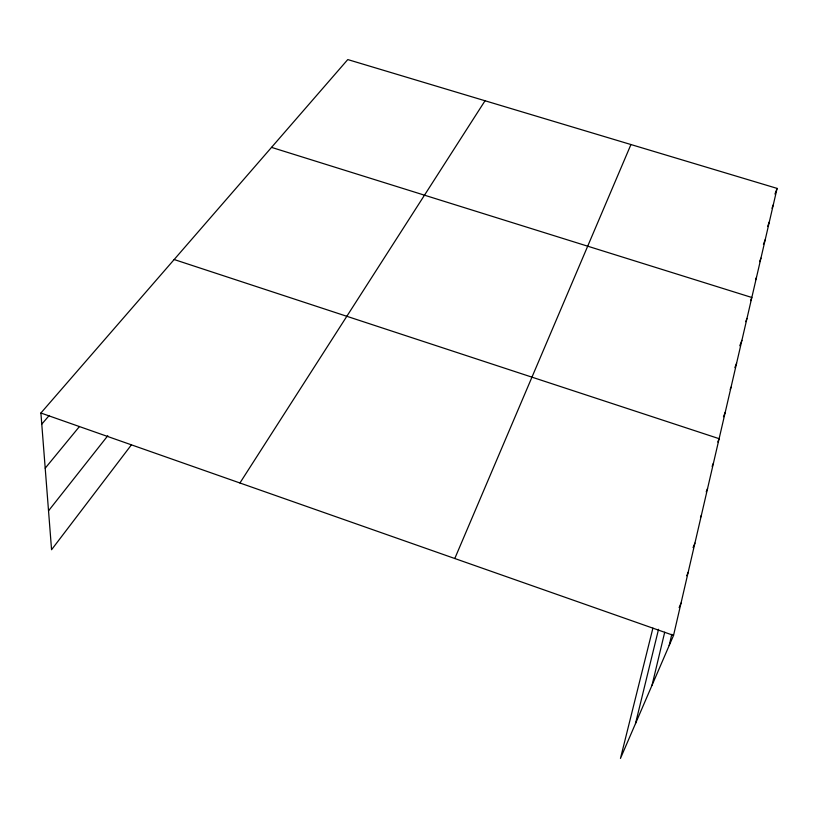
<?xml version="1.0" encoding="UTF-8"?>
<svg xmlns="http://www.w3.org/2000/svg" width="818" height="818" viewBox="0 0 818 818"><rect width="100%" height="100%" fill="white"/><g stroke="black" fill="none" stroke-linecap="round" stroke-linejoin="round"><path stroke-width="1.23" d="M652.907 628.132L620.463 758.429L673.541 635.412L777.1 188.396L347.773 59.571L40.9 413.018L51.565 549.716L131.442 444.818M669.185 645.504L671.793 634.328M652.028 685.279L664.707 632.222M635.494 723.593L658.541 629.298M774.953 194.081L777.1 188.396M771.987 208.263L773.296 204.827M767.581 226.525L769.339 221.893M763.439 244.316L765.229 239.654M759.585 261.668L760.945 258.14M755.566 279.776L756.476 277.404M750.587 300.676L751.824 297.486L271.535 147.383M745.719 321.658L746.967 318.447M739.779 345.748L741.895 340.349M734.881 367.599L736.589 363.243M730.167 389.409L731.036 387.221M723.46 416.74L725.218 412.333M717.775 442.006L719.114 438.683L174.162 259.531M712.11 466.393L713.47 463.06M706.2 491.874L707.57 488.53M700.474 517.426L701.394 515.187M693.05 547.59L694.922 543.101M686.721 575.749L688.142 572.375M454.788 558.51L630.944 144.541M679.114 607.6L681.026 603.111M239.93 482.978L485.043 100.757M48.528 510.81L107.792 435.738M45.205 468.203L79.489 426.485M41.769 424.153L49.213 415.483M40.9 413.018L673.541 635.412"/></g></svg>
